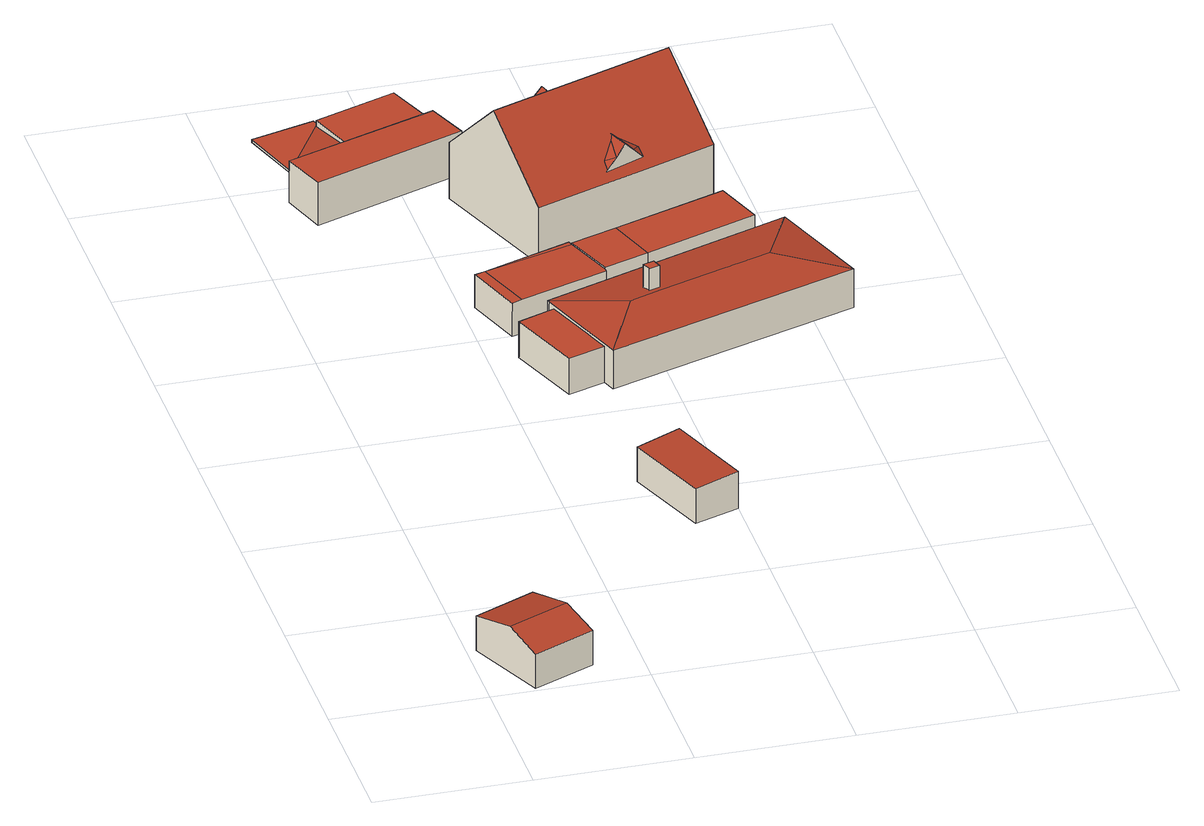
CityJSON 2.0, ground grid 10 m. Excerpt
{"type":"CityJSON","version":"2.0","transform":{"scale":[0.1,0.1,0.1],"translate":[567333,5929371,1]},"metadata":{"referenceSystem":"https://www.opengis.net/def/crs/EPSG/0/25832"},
"CityObjects":{
"building1":{"type":"Building","attributes":{"Grundfläche 2D":"24.819500","Grundhöhe NN":"1.222"},"geometry":[{"type":"Solid","lod":"3","boundaries":[[[[0,1,2,3]],[[4,1,0,5]],[[3,2,6,7]],[[5,0,3,7,8]],[[4,5,8,9]],[[6,2,1,4,9]],[[7,6,9,8]]]],"semantics":{"surfaces":[{"type":"RoofSurface"},{"type":"WallSurface"},{"type":"GroundSurface"}],"values":[[0,0,1,1,1,1,2]]}}]},
"building2":{"type":"Building","attributes":{"Grundfläche 2D":"18.362468","Grundhöhe NN":"1.445"},"geometry":[{"type":"Solid","lod":"3","boundaries":[[[[10,11,12,13]],[[14,15,13,12]],[[15,16,10,13]],[[16,17,11,10]],[[17,14,12,11]],[[17,16,15,14]]]],"semantics":{"surfaces":[{"type":"RoofSurface"},{"type":"WallSurface"},{"type":"GroundSurface"}],"values":[[0,1,1,1,1,2]]}}]},
"building3":{"type":"Building","attributes":{"Grundfläche 2D":"52.136997","Grundhöhe NN":"1.394"},"children":["building3-1"],"geometry":[{"type":"Solid","lod":"3","boundaries":[[[[18,19,20,21]],[[22,23,24,25]],[[23,22,26,27]],[[28,24,23,27,29,30]],[[31,25,24,28,30,29,32,33]],[[19,18,34,35]],[[22,25,31,33,32,36,20,19,35,26]],[[21,20,36,37]],[[18,21,37,34]],[[32,29,27,26,35,34,37,36]]]],"semantics":{"surfaces":[{"type":"RoofSurface"},{"type":"WallSurface"},{"type":"GroundSurface"}],"values":[[0,0,1,1,1,1,1,1,1,2]]}}]},
"building3-1":{"type":"BuildingInstallation","parents":["building3"],"geometry":[{"type":"MultiSurface","lod":"3","boundaries":[[[28,38,31]],[[38,28,39,40,41]],[[31,33,30,28]],[[28,30,42,39]],[[40,39,42,43]],[[41,40,43,44]],[[38,41,44,45]],[[38,45,33,31]],[[44,43,42,30,33,45]]],"semantics":{"surfaces":[{"type":"RoofSurface"},{"type":"WallSurface"},{"type":"OuterCeilingSurface"}],"values":[0,0,1,1,1,1,1,1,2]}}]},
"building4":{"type":"Building","attributes":{"Grundfläche 2D":"64.775085","Grundhöhe NN":"1.472"},"geometry":[{"type":"Solid","lod":"3","boundaries":[[[[46,47,48]],[[49,48,47,50,51]],[[47,52,53,50]],[[54,55,56,57]],[[55,58,59,56]],[[46,48,60,61]],[[52,47,46,61,62]],[[53,52,62,63]],[[51,50,53,63,64]],[[49,51,64,65]],[[56,66,60,48,57]],[[57,48,49,54]],[[54,49,65,67,55]],[[59,68,66,56]],[[55,67,69,58]],[[59,58,69,68]],[[61,60,66,68,69,67,65,64,63,62]]]],"semantics":{"surfaces":[{"type":"RoofSurface"},{"type":"WallSurface"},{"type":"GroundSurface"}],"values":[[0,0,0,0,0,1,1,1,1,1,1,1,1,1,1,1,2]]}}]},
"building5":{"type":"Building","attributes":{"Grundfläche 2D":"135.936781","Grundhöhe NN":"1.412"},"children":["building5-1"],"geometry":[{"type":"Solid","lod":"3","boundaries":[[[[70,71,72,73,74]],[[71,70,75]],[[76,73,72]],[[76,75,70,74,73]],[[77,78,79,80]],[[72,71,81,82]],[[78,83,84,76,72,82,85,79]],[[75,76,84,86]],[[71,75,86,81]],[[80,79,85,87]],[[77,80,87,88]],[[78,77,88,83]],[[82,81,86,84,83,88,87,85]]]],"semantics":{"surfaces":[{"type":"RoofSurface"},{"type":"WallSurface"},{"type":"GroundSurface"}],"values":[[0,0,0,0,0,1,1,1,1,1,1,1,2]]}}]},
"building5-1":{"type":"BuildingInstallation","parents":["building5"],"geometry":[{"type":"MultiSurface","lod":"3","boundaries":[[[89,90,91,92,93]],[[91,90,89,94,95,96]],[[92,91,96,97]],[[97,98,93,92]],[[98,94,89,93]]],"semantics":{"surfaces":[{"type":"RoofSurface"},{"type":"WallSurface"}],"values":[0,1,1,1,1]}}]},
"building6":{"type":"Building","attributes":{"Grundfläche 2D":"117.595783","Grundhöhe NN":"1.498"},"children":["building6-1","building6-2"],"geometry":[{"type":"Solid","lod":"3","boundaries":[[[[99,100,101,102,103]],[[103,102,104,105,106]],[[104,102,101,107,108]],[[106,105,104,108,109]],[[99,103,106,109,110]],[[101,100,99,110,107]],[[109,108,107,110]]]],"semantics":{"surfaces":[{"type":"RoofSurface"},{"type":"WallSurface"},{"type":"GroundSurface"}],"values":[[0,0,1,1,1,1,2]]}}]},
"building6-1":{"type":"BuildingInstallation","parents":["building6"],"geometry":[{"type":"MultiSurface","lod":"3","boundaries":[[[111,112,113]],[[111,114,112]],[[115,116,117]],[[118,119,117,116]],[[112,114,119,118]],[[115,120,116]],[[116,120,121,122,113,112,118]]],"semantics":{"surfaces":[{"type":"RoofSurface"},{"type":"WallSurface"}],"values":[0,0,0,0,0,0,1]}}]},
"building6-2":{"type":"BuildingInstallation","parents":["building6"],"geometry":[{"type":"MultiSurface","lod":"3","boundaries":[[[123,124,125]],[[126,127,123,128]],[[127,124,123]],[[129,126,128,130]],[[131,129,130]],[[132,131,130]],[[123,125,133,134,132,130,128]]],"semantics":{"surfaces":[{"type":"RoofSurface"},{"type":"WallSurface"}],"values":[0,0,0,0,0,0,1]}}]}
},
"vertices":[
[59,42,34],[19,24,34],[29,2,26],[69,20,26],[6,54,26],[46,72,26],[29,2,2],[69,20,2],[46,72,2],[6,54,2],
[170,159,28],[199,169,30],[178,226,30],[149,215,28],[178,226,4],[149,215,4],[170,159,4],[199,169,4],
[140,586,34],[130,615,33],[32,581,33],[42,551,34],[126,614,30],[114,646,30],[61,627,30],[72,595,30],[126,614,4],[114,646,4],[61,627,26],[61,627,4],[61,627,24],[72,595,28],[72,595,4],[72,595,24],[140,586,4],[130,615,4],[32,581,4],[42,551,4],
[33,581,26],[63,628,26],[61,633,26],[20,622,26],[63,628,24],[61,633,24],[20,622,24],[33,581,24],
[171,455,28],[114,435,28],[172,452,28],[184,419,28],[127,398,28],[184,417,28],[107,433,28],[120,395,28],[184,419,29],[213,429,29],[202,462,29],[172,452,29],[286,455,29],[275,487,29],[172,452,5],[171,455,5],[107,433,5],[120,395,5],[184,417,5],[184,419,5],[202,462,5],[213,429,5],[275,487,5],[286,455,5],
[280,398,37],[302,445,31],[140,388,31],[185,365,37],[207,373,37],[326,376,31],[163,322,31],[136,323,29],[160,331,29],[142,381,29],[118,372,29],[302,445,4],[140,388,4],[160,331,4],[163,322,4],[142,381,4],[326,376,4],[118,372,4],[136,323,4],
[197,380,52],[199,375,52],[199,374,52],[206,376,52],[204,382,52],[197,380,36],[199,375,37],[199,374,37],[206,376,37],[204,382,36],
[157,472,44],[220,495,44],[277,516,44],[261,559,89],[141,516,89],[245,603,44],[185,581,44],[125,559,44],[277,516,5],[245,603,5],[125,559,5],[157,472,5],
[175,566,54],[181,575,57],[172,571,48],[190,563,62],[203,576,54],[192,579,57],[193,564,62],[187,577,63],[192,562,63],[201,582,48],[192,579,48],[181,575,48],
[212,497,56],[204,500,53],[205,495,48],[213,514,63],[212,511,61],[218,500,63],[216,513,61],[224,502,57],[229,510,54],[231,505,49],[212,497,48],[224,502,49]
]}
